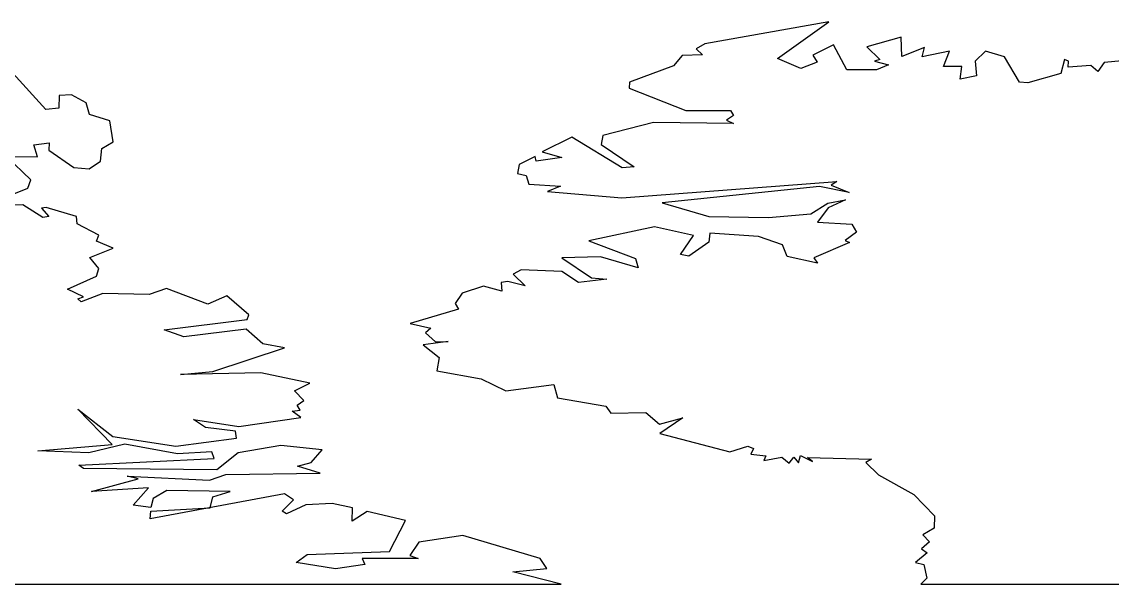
# Model space of a CAD drawing. Header units: metres. Extents: x 0 to 1325, y -1 to 773.
# Drawn here: x 371.2 to 434.1, y 0 to 32.5 of the extents above; entities that cross this region are included whole.
import ezdxf

# ---------------------------------------------------------------- set-up
doc = ezdxf.new("R2010")
doc.units = ezdxf.units.M

msp = doc.modelspace()

# ---------------------------------------------------------------- linework, layer by layer
at = {"layer": 'CUT'}
for points in [[(438.27, 30.558), (433.69, 30.128), (433.32, 29.618), (432.92, 29.958), (431.6, 29.868), (431.62, 30.208), (431.39, 30.308), (431.18, 29.508), (429.27, 28.958), (428.79, 29.008), (427.94, 30.468), (426.83, 30.788), (426.24, 30.208), (426.32, 29.368), (425.37, 29.168), (425.47, 29.898), (424.41, 29.898), (424.76, 30.788), (423.17, 30.468), (423.31, 31.008), (422, 30.478), (421.96, 31.608), (419.99, 31.038), (420.73, 30.308), (420.42, 30.208), (421.23, 29.998), (420.54, 29.708), (418.82, 29.708), (418.06, 31.158), (416.87, 30.558), (417.12, 30.158), (416.17, 29.798), (414.82, 30.368), (417.79, 32.488), (410.63, 31.208), (410.13, 30.928), (410.49, 30.578), (409.31, 30.548), (408.82, 29.948), (406.27, 28.998), (406.25, 28.648), (409.53, 27.358), (412.11, 27.368), (412.28, 27.078), (411.87, 26.808), (412.28, 26.608), (407.66, 26.668), (404.73, 25.918), (404.65, 25.398), (406.55, 24.118), (405.86, 24.048), (402.94, 25.818), (401.23, 24.968), (402.36, 24.648), (400.88, 24.438), (400.82, 24.698), (399.91, 24.238), (399.81, 23.718), (400.31, 23.608), (400.47, 23.108), (402.29, 22.998), (401.54, 22.688), (405.84, 22.318), (418.25, 23.268), (417.92, 23.058), (418.96, 22.628), (417.24, 22.978), (408.16, 22.038), (410.86, 21.238), (414.3, 21.188), (416.74, 21.398), (417.72, 22.008), (418.75, 22.208), (417.75, 21.748), (417.14, 20.918), (419.12, 20.798), (419.39, 20.328), (418.73, 19.848), (418.98, 19.738), (416.92, 18.858), (417.14, 18.548), (415.38, 18.928), (415.11, 19.598), (413.73, 20.088), (410.91, 20.278), (410.86, 19.758), (409.7, 18.948), (409.22, 19.038), (409.97, 20.138), (407.72, 20.648), (403.92, 19.828), (406.63, 18.808), (406.78, 18.278), (404.61, 18.908), (402.37, 18.858), (404.08, 17.698), (404.96, 17.628), (403.34, 17.418), (402.36, 18.058), (400.03, 18.158), (399.56, 17.918), (400.26, 17.228), (399.25, 17.478), (398.86, 17.418), (398.91, 16.928), (397.85, 17.218), (396.61, 16.818), (396.21, 16.208), (396.41, 15.888), (393.61, 15.068), (394.8, 14.798), (394.49, 14.528), (395.07, 14.008), (395.8, 14.028), (394.37, 13.818), (395.28, 13.098), (395.15, 12.328), (397.71, 11.858), (399.14, 11.178), (401.91, 11.538), (402.12, 10.758), (404.91, 10.288), (405.2, 9.878), (407.22, 9.908), (408, 9.248), (409.35, 9.608), (408.02, 8.698), (412.07, 7.648), (413.11, 7.968), (413.44, 7.828), (413.28, 7.508), (414.15, 7.408), (414.04, 7.148), (415.07, 7.338), (415.49, 6.998), (415.76, 7.328), (416.04, 7.018), (416.16, 7.428), (416.84, 7.088), (416.56, 7.318), (420.25, 7.218), (419.92, 7.038), (420.65, 6.308), (422.7, 5.188), (423.88, 3.948), (423.87, 3.238), (423.22, 2.858), (423.6, 2.448), (423.14, 2.048), (423.47, 1.818), (422.79, 1.258), (423.27, 1.138), (423.45, 0.338), (423.1, -0.002), (588.48, -0.002)], [(370.14, 22.318), (371.53, 22.868), (371.71, 23.358), (370.3, 24.708), (372.09, 24.678), (371.87, 25.388), (372.77, 25.498), (372.75, 25.068), (374.19, 24.078), (375.08, 23.998), (375.73, 24.438), (375.8, 25.178), (376.46, 25.548), (376.26, 26.758), (375.09, 27.138), (374.9, 27.808), (374.06, 28.278), (373.34, 28.238), (373.33, 27.498), (372.57, 27.428), (370.66, 29.518)], [(360.57, -0.002), (402.33, -0.002), (399.53, 0.708), (401.51, 0.898), (401.11, 1.478), (401.11, 1.478), (396.65, 2.818), (394.11, 2.428), (393.59, 1.658), (394.07, 1.478), (390.83, 1.488), (390.99, 1.128), (389.3, 0.878), (387.03, 1.258), (387.67, 1.708), (392.41, 1.878), (393.35, 3.678), (391.12, 4.198), (390.26, 3.638), (390.29, 4.408), (389.1, 4.668), (387.58, 4.578), (386.47, 4.058), (386.22, 4.218), (386.87, 4.868), (386.36, 5.218), (378.6, 3.768), (378.63, 4.218), (382.07, 4.418), (382.22, 5.038), (383.22, 5.348), (379.56, 5.408), (378.78, 4.948), (378.64, 4.428), (377.62, 4.558), (378.5, 5.568), (375.2, 5.348), (377.9, 6.088), (377.27, 6.248), (382.02, 6.008), (382.97, 6.338), (388.41, 6.418), (387.1, 6.808), (387.89, 7.038), (388.52, 7.768), (386.14, 8.018), (383.67, 7.588), (382.45, 6.598), (374.75, 6.678), (374.47, 6.868), (382.29, 7.268), (382.16, 7.648), (380.18, 7.538), (377.13, 8.088), (375.06, 7.588), (372.12, 7.708), (376.4, 8.078), (374.42, 10.118), (376.45, 8.528), (380.08, 7.978), (383.58, 8.428), (383.52, 8.838), (381.79, 9.058), (381.09, 9.508), (383.72, 9.118), (387.29, 9.628), (386.8, 9.998), (387.25, 10.048), (387.08, 10.338), (387.48, 10.618), (386.93, 11.168), (387.81, 11.608), (384.99, 12.208), (380.34, 12.108), (382.22, 12.278), (386.35, 13.648), (385.1, 13.878), (384.15, 14.738), (380.55, 14.298), (379.41, 14.688), (384.19, 15.288), (384.29, 15.568), (383.02, 16.658), (381.92, 16.168), (379.54, 17.088), (378.53, 16.738), (375.86, 16.788), (374.62, 16.308), (374.42, 16.488), (374.74, 16.598), (373.83, 17.038), (375.49, 17.788), (375.63, 18.228), (375.12, 18.878), (376.46, 19.418), (375.5, 19.808), (375.63, 20.168), (374.39, 20.818), (374.35, 21.238), (372.6, 21.758), (372.32, 21.718), (372.75, 21.238), (372.4, 21.188), (371.25, 21.908), (366.62, 21.878)]]:
    msp.add_lwpolyline(points, dxfattribs=at)

doc.saveas('drawing.dxf')
